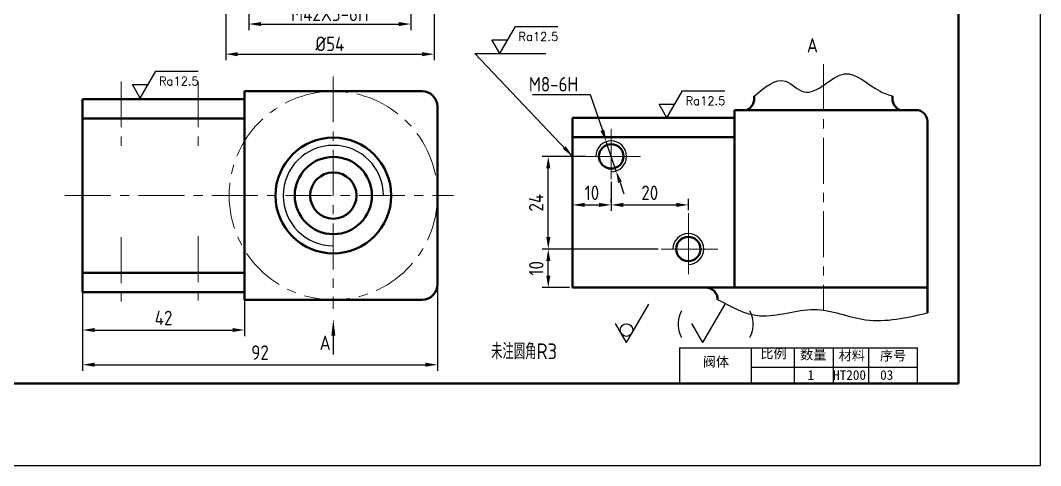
# Model space of a CAD drawing. Header units: millimetres. Extents: x 645 to 2308, y 762 to 2069.
# Drawn here: x 1673.7 to 1885.3, y 1473.9 to 1566.1 of the extents above; entities that cross this region are included whole.
import ezdxf

# ---------------------------------------------------------------- set-up
doc = ezdxf.new("R2010")
doc.units = ezdxf.units.MM
doc.linetypes.add('CENTER', pattern=[50.8, 31.75, -6.35, 6.35, -6.35])
doc.layers.add('尺寸标注', color=250, linetype='Continuous')
doc.layers.add('细实线', color=7, linetype='Continuous')
for name, color, linetype, lineweight in [('点划线', 7, 'CENTER', 15), ('点化线', 7, 'CENTER', 15), ('点画线', 7, 'CENTER', 15), ('粗实线', 7, 'Continuous', 40)]:
    doc.layers.add(name, color=color, linetype=linetype, lineweight=lineweight)
doc.styles.add('HZ', font='txt.shx', dxfattribs={"bigfont": 'gbcbig.shx'})
doc.styles.add('汉字', font='gbenor.shx', dxfattribs={"bigfont": 'gbcbig.shx'})
doc.styles.add('直径', font='txt.shx')
doc.dimstyles.new('111', dxfattribs={"dimtxt": 3, "dimasz": 2.5, "dimexe": 1.25, "dimexo": 0.625, "dimgap": 1, "dimtad": 1, "dimdsep": 46, "dimtxsty": '汉字', "dimcen": 2.5, "dimadec": 0, "dimazin": 0, "dimtfac": 1, "dimtmove": 0, "dimatfit": 3, "dimfxl": 0, "dimarcsym": 0})
doc.dimstyles.new('222', dxfattribs={"dimtxt": 3, "dimasz": 2.5, "dimexe": 1.25, "dimexo": 0.625, "dimtad": 1, "dimtoh": 1, "dimdsep": 46, "dimtxsty": '汉字', "dimcen": 2.5, "dimadec": 0, "dimazin": 0, "dimtfac": 1, "dimtmove": 0, "dimatfit": 3, "dimfxl": 0, "dimarcsym": 0})

# ---------------------------------------------------------------- blocks, each defined once
blk = doc.blocks.new('*D100')
at = {"layer": 'Defpoints', "color": 0, "transparency": 16777216}
for p in [(1760.18, 1513.36), (1686.58, 1511.76), (1760.18, 1494.77)]:
    blk.add_point(p, dxfattribs=at)
at = {"layer": '细实线', "color": 0, "lineweight": -2, "transparency": 16777216}
for p, q in [((1760.18, 1512.74), (1760.18, 1493.52)), ((1686.58, 1511.14), (1686.58, 1493.52)), ((1689.08, 1494.77), (1757.68, 1494.77))]:
    blk.add_line(p, q, dxfattribs=at)
at = {"layer": '细实线', "color": 0, "transparency": 16777216}
for points in [[(1689.08, 1495.18), (1689.08, 1494.35), (1686.58, 1494.77)], [(1757.68, 1495.18), (1757.68, 1494.35), (1760.18, 1494.77)]]:
    blk.add_solid(points, dxfattribs=at)
at = {"layer": '细实线', "color": 0, "transparency": 16777216, "insert": (1723.38, 1497.27), "char_height": 3, "attachment_point": 5, "style": '汉字'}
blk.add_mtext('92', dxfattribs=at)
blk = doc.blocks.new('*D101')
at = {"layer": 'Defpoints', "color": 0, "transparency": 16777216}
for p in [(1686.58, 1511.28), (1720.18, 1511.28), (1720.18, 1501.95)]:
    blk.add_point(p, dxfattribs=at)
at = {"layer": '细实线', "color": 0, "lineweight": -2, "transparency": 16777216}
for p, q in [((1686.58, 1510.65), (1686.58, 1500.7)), ((1720.18, 1510.65), (1720.18, 1500.7)), ((1689.08, 1501.95), (1717.68, 1501.95))]:
    blk.add_line(p, q, dxfattribs=at)
at = {"layer": '细实线', "color": 0, "transparency": 16777216}
for points in [[(1689.08, 1502.37), (1689.08, 1501.54), (1686.58, 1501.95)], [(1717.68, 1502.37), (1717.68, 1501.54), (1720.18, 1501.95)]]:
    blk.add_solid(points, dxfattribs=at)
at = {"layer": '细实线', "color": 0, "transparency": 16777216, "insert": (1703.38, 1504.45), "char_height": 3, "attachment_point": 5, "style": '汉字'}
blk.add_mtext('42', dxfattribs=at)
blk = doc.blocks.new('*D155')
at = {"layer": 'Defpoints', "color": 0, "transparency": 16777216}
for p in [(1783.16, 1518.74), (1806.57, 1518.74), (1788.2, 1510.74)]:
    blk.add_point(p, dxfattribs=at)
at = {"layer": '细实线', "color": 0, "lineweight": -2, "transparency": 16777216}
for p, q in [((1805.94, 1518.74), (1781.91, 1518.74)), ((1783.16, 1513.24), (1783.16, 1516.24)), ((1787.58, 1510.74), (1781.91, 1510.74))]:
    blk.add_line(p, q, dxfattribs=at)
at = {"layer": '细实线', "color": 0, "transparency": 16777216}
for points in [[(1782.74, 1516.24), (1783.58, 1516.24), (1783.16, 1518.74)], [(1782.74, 1513.24), (1783.58, 1513.24), (1783.16, 1510.74)]]:
    blk.add_solid(points, dxfattribs=at)
at = {"layer": '细实线', "color": 0, "transparency": 16777216, "insert": (1780.66, 1514.74), "char_height": 3, "attachment_point": 5, "rotation": 90, "style": '汉字'}
blk.add_mtext('10', dxfattribs=at)
blk = doc.blocks.new('*D156')
at = {"layer": 'Defpoints', "color": 0, "transparency": 16777216}
for p in [(1783.16, 1537.94), (1791.59, 1537.94), (1785.86, 1518.74)]:
    blk.add_point(p, dxfattribs=at)
at = {"layer": '细实线', "color": 0, "lineweight": -2, "transparency": 16777216}
for p, q in [((1790.97, 1537.94), (1781.91, 1537.94)), ((1783.16, 1521.24), (1783.16, 1535.44)), ((1785.23, 1518.74), (1781.91, 1518.74))]:
    blk.add_line(p, q, dxfattribs=at)
at = {"layer": '细实线', "color": 0, "transparency": 16777216}
for points in [[(1782.74, 1535.44), (1783.58, 1535.44), (1783.16, 1537.94)], [(1782.74, 1521.24), (1783.58, 1521.24), (1783.16, 1518.74)]]:
    blk.add_solid(points, dxfattribs=at)
at = {"layer": '细实线', "color": 0, "transparency": 16777216, "insert": (1780.66, 1528.34), "char_height": 3, "attachment_point": 5, "rotation": 90, "style": '汉字'}
blk.add_mtext('24', dxfattribs=at)
blk = doc.blocks.new('*D157')
at = {"layer": 'Defpoints', "color": 0, "transparency": 16777216}
for p in [(1788.2, 1533.28), (1796.2, 1533.28), (1796.2, 1527.88)]:
    blk.add_point(p, dxfattribs=at)
at = {"layer": '细实线', "color": 0, "lineweight": -2, "transparency": 16777216}
for p, q in [((1788.2, 1532.65), (1788.2, 1526.63)), ((1796.2, 1532.65), (1796.2, 1526.63)), ((1790.7, 1527.88), (1793.7, 1527.88))]:
    blk.add_line(p, q, dxfattribs=at)
at = {"layer": '细实线', "color": 0, "transparency": 16777216}
for points in [[(1790.7, 1528.3), (1790.7, 1527.47), (1788.2, 1527.88)], [(1793.7, 1528.3), (1793.7, 1527.47), (1796.2, 1527.88)]]:
    blk.add_solid(points, dxfattribs=at)
at = {"layer": '细实线', "color": 0, "transparency": 16777216, "insert": (1792.2, 1530.38), "char_height": 3, "attachment_point": 5, "style": '汉字'}
blk.add_mtext('10', dxfattribs=at)
blk = doc.blocks.new('*D158')
at = {"layer": 'Defpoints', "color": 0, "transparency": 16777216}
for p in [(1796.2, 1527.88), (1812.2, 1527.88), (1812.2, 1526.16)]:
    blk.add_point(p, dxfattribs=at)
at = {"layer": '细实线', "color": 0, "lineweight": -2, "transparency": 16777216}
for p, q in [((1796.2, 1528.51), (1796.2, 1529.13)), ((1798.7, 1527.88), (1809.7, 1527.88)), ((1812.2, 1526.79), (1812.2, 1529.13))]:
    blk.add_line(p, q, dxfattribs=at)
at = {"layer": '细实线', "color": 0, "transparency": 16777216}
for points in [[(1798.7, 1528.3), (1798.7, 1527.47), (1796.2, 1527.88)], [(1809.7, 1528.3), (1809.7, 1527.47), (1812.2, 1527.88)]]:
    blk.add_solid(points, dxfattribs=at)
at = {"layer": '细实线', "color": 0, "transparency": 16777216, "insert": (1804.2, 1530.38), "char_height": 3, "attachment_point": 5, "style": '汉字'}
blk.add_mtext('20', dxfattribs=at)
blk = doc.blocks.new('*D159')
at = {"layer": 'Defpoints', "color": 0, "transparency": 16777216}
for p in [(1795.18, 1540.97), (1797.23, 1534.91)]:
    blk.add_point(p, dxfattribs=at)
at = {"layer": '细实线', "color": 0, "lineweight": -2, "transparency": 16777216}
for p, q in [((1779.87, 1550.76), (1791.87, 1550.76)), ((1791.87, 1550.76), (1794.38, 1543.34)), ((1797.23, 1534.91), (1795.18, 1540.97)), ((1798.03, 1532.54), (1798.83, 1530.18))]:
    blk.add_line(p, q, dxfattribs=at)
at = {"layer": '细实线', "color": 0, "transparency": 16777216}
for points in [[(1794.77, 1543.48), (1793.98, 1543.21), (1795.18, 1540.97)], [(1798.42, 1532.68), (1797.63, 1532.41), (1797.23, 1534.91)]]:
    blk.add_solid(points, dxfattribs=at)
at = {"layer": '细实线', "color": 0, "transparency": 16777216, "insert": (1784.24, 1552.89), "char_height": 3, "attachment_point": 5, "style": '汉字'}
blk.add_mtext('M8-6H', dxfattribs=at)
blk = doc.blocks.new('*D175')
at = {"layer": 'Defpoints', "color": 0, "transparency": 16777216}
for p in [(1716.26, 1572.32), (1759.46, 1572.32), (1759.46, 1559.12)]:
    blk.add_point(p, dxfattribs=at)
at = {"layer": '细实线', "color": 0, "lineweight": -2, "transparency": 16777216}
for p, q in [((1716.26, 1571.7), (1716.26, 1557.87)), ((1759.46, 1571.7), (1759.46, 1557.87)), ((1718.76, 1559.12), (1756.96, 1559.12))]:
    blk.add_line(p, q, dxfattribs=at)
at = {"layer": '细实线', "color": 0, "transparency": 16777216}
for points in [[(1718.76, 1559.54), (1718.76, 1558.7), (1716.26, 1559.12)], [(1756.96, 1559.54), (1756.96, 1558.7), (1759.46, 1559.12)]]:
    blk.add_solid(points, dxfattribs=at)
at = {"layer": '细实线', "color": 0, "transparency": 16777216, "insert": (1737.86, 1561.25), "char_height": 3, "attachment_point": 5, "style": '汉字'}
blk.add_mtext('%%c54', dxfattribs=at)
blk = doc.blocks.new('*D181')
at = {"layer": 'Defpoints', "color": 0, "transparency": 16777216}
for p in [(1721.06, 1572.32), (1754.66, 1572.32), (1754.66, 1565.37)]:
    blk.add_point(p, dxfattribs=at)
at = {"layer": '细实线', "color": 0, "lineweight": -2, "transparency": 16777216}
for p, q in [((1721.06, 1571.7), (1721.06, 1564.12)), ((1754.66, 1571.7), (1754.66, 1564.12)), ((1723.56, 1565.37), (1752.16, 1565.37))]:
    blk.add_line(p, q, dxfattribs=at)
at = {"layer": '细实线', "color": 0, "transparency": 16777216}
for points in [[(1723.56, 1565.78), (1723.56, 1564.95), (1721.06, 1565.37)], [(1752.16, 1565.78), (1752.16, 1564.95), (1754.66, 1565.37)]]:
    blk.add_solid(points, dxfattribs=at)
at = {"layer": '细实线', "color": 0, "transparency": 16777216, "insert": (1737.86, 1567.49), "char_height": 3, "attachment_point": 5, "style": '汉字'}
blk.add_mtext('M42X3-6H', dxfattribs=at)
blk = doc.blocks.new('1')
at = {"layer": '细实线'}
for p, q in [((0, 0), (4.62, 8)), ((4.62, 8), (10.68, 8)), ((10.68, 8), (17.18, 8)), ((-2.31, 4), (2.31, 4)), ((0, 0), (-2.31, 4))]:
    blk.add_line(p, q, dxfattribs=at)
at = {"layer": '点划线', "style": 'HZ'}
blk.add_attdef('RA', (5.52, 3.76), '', height=2.5, dxfattribs=at)

msp = doc.modelspace()

# ---------------------------------------------------------------- linework, layer by layer
at = {"layer": '点化线', "ltscale": 0.3}
for p, q in [((1840.2007, 1557.0494), (1840.2007, 1505.9135)), ((1694.5796, 1553.4891), (1694.5796, 1539.2987)), ((1710.5796, 1553.4891), (1710.5796, 1539.2987)), ((1738.5796, 1554.5288), (1738.5796, 1506.3152)), ((1682.9284, 1529.8227), (1763.527, 1529.8227)), ((1694.5796, 1521.1787), (1694.5796, 1506.9883)), ((1710.5796, 1521.397), (1710.5796, 1507.2066))]:
    msp.add_line(p, q, dxfattribs=at)
msp.add_circle((1738.5796, 1529.8227), 21.6, dxfattribs=at)
at = {"layer": '点画线'}
for p, q in [((1796.2007, 1543.6721), (1796.2007, 1533.2416)), ((1790.4704, 1537.9433), (1802.254, 1537.9433)), ((1812.2007, 1526.1604), (1812.2007, 1513.529)), ((1806.5651, 1518.7433), (1818.3488, 1518.7433))]:
    msp.add_line(p, q, dxfattribs=at)
at = {"layer": '粗实线', "color": 7}
for p, q in [((1868.2518, 1490.8559), (1868.2518, 1718.8559)), ((1543.2518, 1490.8559), (1868.2518, 1490.8559))]:
    msp.add_line(p, q, dxfattribs=at)
at = {"layer": '粗实线'}
for p, q in [((1756.9796, 1551.4227), (1720.1796, 1551.4227)), ((1720.1796, 1551.4227), (1720.1796, 1508.2227)), ((1686.5796, 1549.8227), (1720.1796, 1549.8227)), ((1686.5796, 1549.8227), (1686.5796, 1509.8227)), ((1760.1796, 1511.4227), (1760.1796, 1548.2227)), ((1821.8007, 1510.7433), (1821.8007, 1547.5433)), ((1821.8007, 1547.5433), (1859.4007, 1547.5433)), ((1686.5796, 1545.8227), (1720.1796, 1545.8227)), ((1788.2007, 1510.7433), (1788.2007, 1545.9433)), ((1788.2007, 1545.9433), (1821.8007, 1545.9433)), ((1861.8007, 1505.5133), (1861.8007, 1545.1433)), ((1788.2007, 1541.9433), (1821.8007, 1541.9433)), ((1686.5796, 1513.8227), (1720.1796, 1513.8227)), ((1821.8007, 1510.7433), (1788.2007, 1510.7433)), ((1821.8007, 1510.7433), (1861.8007, 1510.7433)), ((1686.5796, 1509.8227), (1720.1796, 1509.8227)), ((1720.1796, 1508.2227), (1756.9796, 1508.2227))]:
    msp.add_line(p, q, dxfattribs=at)
for centre, radius in [((1738.5796, 1529.8227), 12), ((1796.2007, 1537.9433), 2.5405), ((1738.5796, 1529.8227), 8), ((1738.5796, 1529.8227), 4.8), ((1812.2007, 1518.7433), 2.5119)]:
    msp.add_circle(centre, radius, dxfattribs=at)
for centre, radius, start, end in [((1756.9796, 1548.2227), 3.2, 0, 90), ((1823.2438, 1549.9767), 2.6356, 292.590663, 9.797685), ((1857.1576, 1549.9767), 2.6356, 170.202315, 247.409337), ((1859.4007, 1545.1433), 2.4, 0, 90), ((1756.9796, 1511.4227), 3.2, 270, 0), ((1815.8676, 1508.3457), 2.4, 358.764828, 92.560933)]:
    msp.add_arc(centre, radius, start, end, dxfattribs=at)
at = {"layer": '细实线', "color": 7}
for p, q in [((1885.2518, 1473.8559), (1885.2518, 1738.8559)), ((1513.2518, 1473.8559), (1885.2518, 1473.8559))]:
    msp.add_line(p, q, dxfattribs=at)
at = {"layer": '细实线'}
for p, q in [((1767.9229, 1559.2691), (1782.618, 1559.2691)), ((1799.3839, 1499.3367), (1804.0027, 1507.3367)), ((1815.2387, 1499.3367), (1819.8575, 1507.3367)), ((1799.3839, 1499.3367), (1797.0745, 1503.3367)), ((1815.2387, 1499.3367), (1812.9293, 1503.3367)), ((1738.5796, 1500.8128), (1738.5796, 1496.9061)), ((1810.3491, 1498.2907), (1859.6643, 1498.2907)), ((1810.3491, 1498.2907), (1810.3491, 1490.8559)), ((1825.2112, 1498.2907), (1825.2112, 1490.8559)), ((1834.1285, 1498.2907), (1834.1285, 1490.8559)), ((1842.2351, 1498.2907), (1842.2351, 1490.8559)), ((1849.531, 1498.2907), (1849.531, 1490.8559)), ((1859.6643, 1498.2907), (1859.6643, 1490.8559)), ((1825.2112, 1494.242), (1859.6643, 1494.242))]:
    msp.add_line(p, q, dxfattribs=at)
msp.add_lwpolyline([(1738.5796, 1500.8128, 0.8, 0, 0), (1738.5796, 1504.3344, 0, 0, 0)], format="xyseb", dxfattribs=at)
msp.add_circle((1799.3839, 1501.9367), 1.3, dxfattribs=at)
for centre, radius, start, end in [((1738.5796, 1529.8227), 10.4, 0, 270), ((1796.2007, 1537.9433), 3.2, 270, 180), ((1812.2007, 1518.7433), 3.2, 270, 180)]:
    msp.add_arc(centre, radius, start, end, dxfattribs=at)
at = {"layer": '细实线', "end_tangent": (-0.17016969, -0.98541477)}
msp.add_spline([(1825.841, 1550.4252), (1832.3615, 1553.498), (1836.2279, 1551.3096), (1844.6049, 1555.0428), (1851.9509, 1551.4384), (1854.5605, 1550.4252)], degree=3, dxfattribs=at)
at = {"layer": '细实线'}
msp.add_spline([(1818.2671, 1508.294), (1826.9799, 1504.9178), (1838.3175, 1506.2154), (1848.9465, 1504.092), (1861.8007, 1505.5133)], degree=3, dxfattribs=at)

# ---------------------------------------------------------------- block references
at = {"layer": '点划线', "xscale": 0.7000000000000028, "yscale": 0.7000000000000028, "zscale": 0.7000000000000028}
for p in [(1773.0967, 1559.2691), (1698.5446, 1550.032), (1807.7641, 1545.9433)]:
    msp.add_blockref('1', p, dxfattribs=at).add_auto_attribs({'RA': 'Ra12.5'})

# ---------------------------------------------------------------- texts
at = {"layer": '尺寸标注', "insert": (1771.2959, 1499.1764), "char_height": 3.2725, "attachment_point": 1, "style": '汉字'}
msp.add_mtext_dynamic_manual_height_columns('未注圆角R3', width=31.881646, gutter_width=12.5, heights=[0], dxfattribs=at)
at = {"layer": '粗实线', "char_height": 2, "width": 6.243103, "attachment_point": 1, "style": '直径'}
for s, insert in [('{\\fSimSun|b0|i0|c134|p2;比例}', (1827.1418, 1498.07)), ('{\\fSimSun|b0|i0|c134|p2;数量}', (1835.3882, 1497.8444)), ('{\\fSimSun|b0|i0|c134|p2;材料}', (1843.3758, 1497.6508)), ('{\\fSimSun|b0|i0|c134|p2;序号}', (1851.933, 1497.6396)), ('{\\fSimSun|b0|i0|c134|p2;阀体}', (1815.1892, 1496.3806)), ('{\\fSimSun|b0|i0|c134|p2; 1}', (1835.5746, 1493.6255)), ('{\\fSimSun|b0|i0|c134|p2;HT200}', (1842.2351, 1493.6255)), ('{\\fSimSun|b0|i0|c134|p2;03}', (1851.9849, 1493.6255))]:
    msp.add_mtext(s, dxfattribs=dict(at, insert=insert))
at = {"layer": '细实线', "char_height": 3, "attachment_point": 1, "style": '汉字'}
for insert in [(1836.7825, 1562.4677), (1735.7337, 1500.8128)]:
    msp.add_mtext('A', dxfattribs=dict(at, insert=insert))
at = {"layer": '细实线', "insert": (1807.4917, 1505.3958), "char_height": 5, "width": 29.110751, "attachment_point": 1, "style": '直径'}
msp.add_mtext('{\\Fgbenor,gbcbig|c134;（     ）}', dxfattribs=at)

# ---------------------------------------------------------------- dimensions: what is measured, and where the dimension line sits
at = {"layer": '细实线'}
for base, p1, p2, text, dimstyle, picture, middle in [((1759.4638, 1559.1203), (1716.2638, 1572.3212), (1759.4638, 1572.3212), '%%c54', '222', '*D175', (1737.8638, 1559.1203)), ((1754.6638, 1565.3656), (1721.0638, 1572.3212), (1754.6638, 1572.3212), 'M42X3-6H', '222', '*D181', (1737.8638, 1565.3656)), ((1760.1796, 1494.7672), (1686.5796, 1511.7604), (1760.1796, 1513.3604), '92', '111', '*D100', (1723.3796, 1494.7672)), ((1720.1796, 1501.9536), (1686.5796, 1511.276), (1720.1796, 1511.276), '42', '111', '*D101', (1703.3796, 1501.9536))]:
    dim = msp.add_linear_dim(base=base, p1=p1, p2=p2, text=text, dimstyle=dimstyle, dxfattribs=at)
    dim.commit()
    dim.dimension.update_dxf_attribs({"geometry": picture, "text_midpoint": middle, "dimtype": 160})
dim = msp.add_diameter_dim_2p(p1=(1797.2257, 1534.9119), p2=(1795.1758, 1540.9747), text='M8-6H', dimstyle='222', dxfattribs=at)
dim.commit()
dim.dimension.update_dxf_attribs({"geometry": '*D159', "text_midpoint": (1784.2415, 1550.7623), "dimtype": 163})
for base, p1, p2, text, picture, middle in [((1783.16, 1537.9433), (1785.8589, 1518.7433), (1791.5942, 1537.9433), '24', '*D156', (1780.66, 1528.3433)), ((1783.16, 1518.7433), (1788.2007, 1510.7433), (1806.5651, 1518.7433), '10', '*D155', (1780.66, 1514.7433))]:
    dim = msp.add_linear_dim(base=base, p1=p1, p2=p2, angle=90, text=text, dimstyle='111', dxfattribs=at)
    dim.commit()
    dim.dimension.update_dxf_attribs({"geometry": picture, "text_midpoint": middle})
for base, p1, p2, text, picture, middle in [((1796.2007, 1527.8836), (1788.2007, 1533.2753), (1796.2007, 1533.2753), '10', '*D157', (1792.2007, 1530.3836)), ((1812.2007, 1527.8836), (1796.2007, 1527.8836), (1812.2007, 1526.1604), '20', '*D158', (1804.2007, 1530.3836))]:
    dim = msp.add_linear_dim(base=base, p1=p1, p2=p2, text=text, dimstyle='111', dxfattribs=at)
    dim.commit()
    dim.dimension.update_dxf_attribs({"geometry": picture, "text_midpoint": middle})

# ---------------------------------------------------------------- leaders
at = {"layer": '点划线'}
msp.add_leader([(1788.2007, 1537.9433), (1767.9229, 1559.2691)], dimstyle='222', override={"dimgap": 0.625, "dimtad": 0}, dxfattribs=at)

doc.saveas('drawing.dxf')
